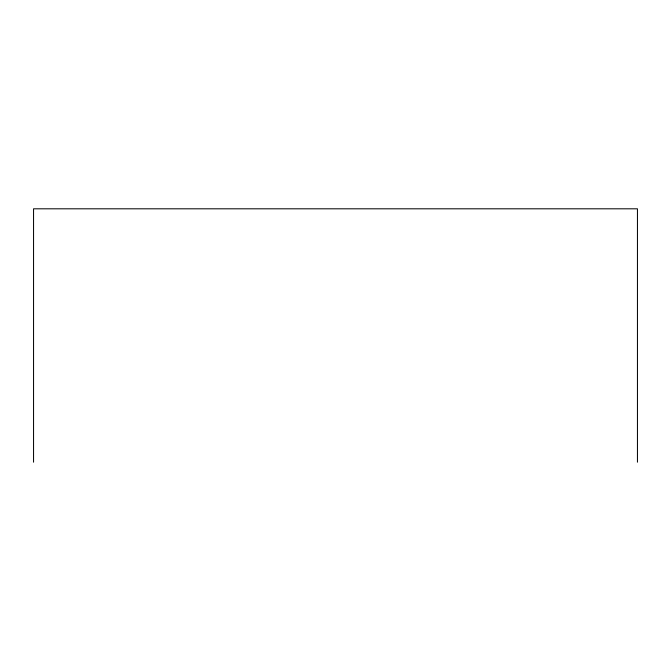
<?xml version="1.0" encoding="UTF-8"?>
<svg xmlns="http://www.w3.org/2000/svg" width="671" height="671" viewBox="0 0 671 671"><rect width="100%" height="100%" fill="white"/><g stroke="black" fill="none" stroke-linecap="round" stroke-linejoin="round"><path stroke-width="1.01" d="M637.45 462.193L637.45 208.807L33.55 208.807L33.55 462.193"/></g></svg>
